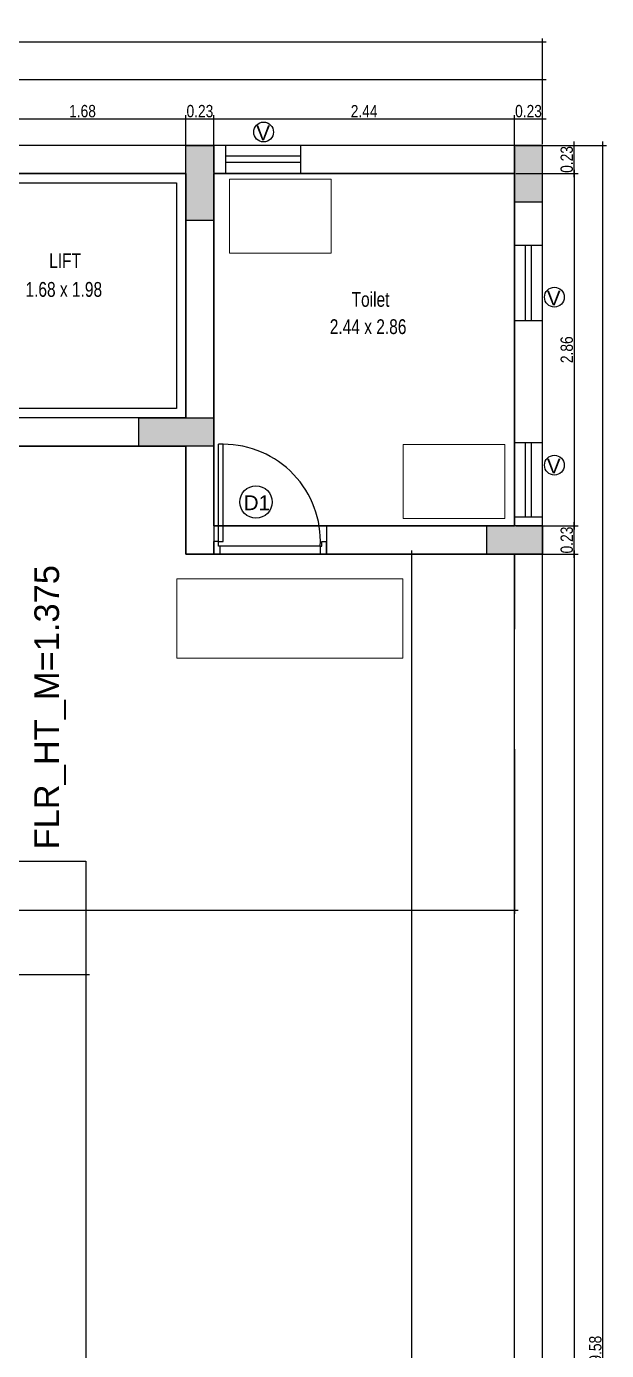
# Model space of a CAD drawing. Header units: metres. Extents: x 13627 to 13863, y 9458 to 9526.
# Drawn here: x 13858.51 to 13863.22, y 9486.92 to 9497.65 of the extents above; entities that cross this region are included whole.
import ezdxf

# ---------------------------------------------------------------- set-up
doc = ezdxf.new("R2010")
doc.units = ezdxf.units.M
doc.header["$LTSCALE"] = 150
doc.header["$PDMODE"] = 35
doc.linetypes.add('DOT2', pattern=[0.125, 0, -0.125])
doc.linetypes.add('HIDDEN', pattern=[0.375, 0.25, -0.125])
doc.layers.get('0').update_dxf_attribs({"linetype": 'CONTINUOUS'})
doc.layers.get('DEFPOINTS').update_dxf_attribs({"color": 1, "linetype": 'CONTINUOUS'})
for name, color, linetype, lineweight in [('AR_WALL', 7, 'CONTINUOUS', 40), ('BLK_1_FLR_3_DRINKING_WATER', 7, 'CONTINUOUS', 5), ('BLK_1_FLR_3_WASH', 243, 'CONTINUOUS', 5)]:
    doc.layers.add(name, color=color, linetype=linetype, lineweight=lineweight)
doc.layers.add('BLK_1_FLR_3_BLT_UP_AREA', color=1, linetype='CONTINUOUS', plot=False)
for name, color, linetype in [('BLK_1_FLR_3_CARPET_AREA', 32, 'CONTINUOUS'), ('BLK_1_FLR_3_ROOF_AREA', 54, 'CONTINUOUS'), ('BLK_1_FLR_3_STAIR_1', 1, 'CONTINUOUS'), ('BLK_1_FLR_4_ROOF_AREA', 54, 'CONTINUOUS'), ('BLK_1_LVL_3_BLDG_FOOT_PRINT', 1, 'CONTINUOUS'), ('BLK_1_STAIR_HEADROOM', 55, 'CONTINUOUS'), ('BLK_1_TERRACE_WC', 200, 'CONTINUOUS'), ('BLK_1_TERRACESERVICE_UTILITYDISTANCE', 1, 'CONTINUOUS'), ('SOLAR_PANEL', 3, 'CONTINUOUS')]:
    doc.layers.add(name, color=color, linetype=linetype)
doc.styles.add('Arial', font='arial.ttf', dxfattribs={"width": 0.8})
doc.styles.add('Int gokilan', font='arial.ttf', dxfattribs={"height": 12})
doc.styles.add('ROMANS', font='sanss___.ttf', dxfattribs={"width": 0.95})
doc.dimstyles.get("Standard").update_dxf_attribs({"dimtxt": 0.1, "dimasz": 0.1, "dimexe": 0.03, "dimexo": 0.01, "dimgap": 0.01, "dimtad": 1, "dimzin": 3, "dimdsep": 46, "dimtxsty": 'Arial', "dimblk": 'ARCHTICK', "dimcen": 0.0625, "dimdle": 0.03, "dimclrd": 256, "dimclre": 9, "dimclrt": 256, "dimadec": 0, "dimazin": 0, "dimtfac": 0.6, "dimtofl": 0, "dimtmove": 1, "dimatfit": 3, "dimldrblk": 'OPEN90', "dimfxl": 0, "dimtolj": 1, "dimtzin": 0, "dimlwd": -1, "dimlwe": -1, "dimarcsym": 0})

# ---------------------------------------------------------------- blocks, each defined once
blk = doc.blocks.new('D1')
at = {"color": 40}
for p, q in [((0.038, 0.102), (0.038, 0.89)), ((0.076, 0.89), (0.038, 0.89)), ((0.076, 0.102), (0.076, 0.89)), ((0.038, 0.102), (0.076, 0.102))]:
    blk.add_line(p, q, dxfattribs=at)
at = {"color": 230}
for p, q in [((0, 0), (0, 0.102)), ((0.038, 0.102), (0, 0.102)), ((0, 0), (0.051, 0)), ((0.038, 0.064), (0.038, 0.102)), ((0.051, 0.064), (0.038, 0.064)), ((0.051, 0), (0.051, 0.064)), ((0.864, 0.064), (0.876, 0.064)), ((0.864, 0), (0.864, 0.064)), ((0.914, 0), (0.864, 0)), ((0.876, 0.064), (0.876, 0.102)), ((0.876, 0.102), (0.914, 0.102)), ((0.914, 0), (0.914, 0.102))]:
    blk.add_line(p, q, dxfattribs=at)
at = {"color": 145}
blk.add_arc((0.076, 0.102), 0.788, 357.2298, 90, dxfattribs=at)
blk = doc.blocks.new('_ArchTick')
at = {"color": 0, "linetype": 'ByBlock', "const_width": 0.00381}
blk.add_lwpolyline([(-0.0127, -0.0127), (0.0127, 0.0127)], dxfattribs=at)
blk = doc.blocks.new('*D224')
blk.add_line((54.092, 21.543), (55.829, 21.543))
at = {"color": 9}
for p, q in [((54.122, 21.118), (54.122, 21.573)), ((55.799, 21.108), (55.799, 21.573))]:
    blk.add_line(p, q, dxfattribs=at)
at = {"layer": 'DEFPOINTS', "color": 0}
for p in [(55.799, 21.543), (54.122, 21.108), (55.799, 21.098)]:
    blk.add_point(p, dxfattribs=at)
at = {"xscale": 0.1, "yscale": 0.1, "zscale": 0.1, "rotation": 180}
blk.add_blockref('_ArchTick', (54.122, 21.543), dxfattribs=at)
at = {"xscale": 0.1, "yscale": 0.1, "zscale": 0.1}
blk.add_blockref('_ArchTick', (55.799, 21.543), dxfattribs=at)
at = {"insert": (54.96, 21.604), "char_height": 0.1, "attachment_point": 5, "style": 'Arial'}
blk.add_mtext('\\A1;1.68', dxfattribs=at)
blk = doc.blocks.new('_Open90')
at = {"layer": 'AR_WALL', "color": 0, "lineweight": -2}
for p, q in [((0, 0), (-0.0254, 0)), ((-0.0127, 0.0127), (0, 0)), ((0, 0), (-0.0127, -0.0127))]:
    blk.add_line(p, q, dxfattribs=at)
blk = doc.blocks.new('*D225')
blk.add_line((55.769, 21.543), (56.057, 21.543))
at = {"color": 9}
for p, q in [((55.799, 21.118), (55.799, 21.573)), ((56.027, 21.108), (56.027, 21.573))]:
    blk.add_line(p, q, dxfattribs=at)
at = {"layer": 'DEFPOINTS', "color": 0}
for p in [(56.027, 21.543), (55.799, 21.108), (56.027, 21.098)]:
    blk.add_point(p, dxfattribs=at)
at = {"xscale": 0.1, "yscale": 0.1, "zscale": 0.1, "rotation": 180}
blk.add_blockref('_ArchTick', (55.799, 21.543), dxfattribs=at)
at = {"xscale": 0.1, "yscale": 0.1, "zscale": 0.1}
blk.add_blockref('_ArchTick', (56.027, 21.543), dxfattribs=at)
at = {"insert": (55.913, 21.604), "char_height": 0.1, "attachment_point": 5, "style": 'Arial'}
blk.add_mtext('\\A1;0.23', dxfattribs=at)
blk = doc.blocks.new('*D226')
blk.add_line((55.997, 21.543), (58.496, 21.543))
at = {"color": 9}
for p, q in [((56.027, 21.108), (56.027, 21.573)), ((58.466, 21.108), (58.466, 21.573))]:
    blk.add_line(p, q, dxfattribs=at)
at = {"layer": 'DEFPOINTS', "color": 0}
for p in [(58.466, 21.543), (56.027, 21.098), (58.466, 21.098)]:
    blk.add_point(p, dxfattribs=at)
at = {"xscale": 0.1, "yscale": 0.1, "zscale": 0.1, "rotation": 180}
blk.add_blockref('_ArchTick', (56.027, 21.543), dxfattribs=at)
at = {"xscale": 0.1, "yscale": 0.1, "zscale": 0.1}
blk.add_blockref('_ArchTick', (58.466, 21.543), dxfattribs=at)
at = {"insert": (57.246, 21.604), "char_height": 0.1, "attachment_point": 5, "style": 'Arial'}
blk.add_mtext('\\A1;2.44', dxfattribs=at)
blk = doc.blocks.new('*D227')
blk.add_line((58.436, 21.543), (58.724, 21.543))
at = {"color": 9}
for p, q in [((58.466, 21.337), (58.466, 21.573)), ((58.694, 21.337), (58.694, 21.573))]:
    blk.add_line(p, q, dxfattribs=at)
at = {"layer": 'DEFPOINTS', "color": 0}
for p in [(58.694, 21.543), (58.466, 21.327), (58.694, 21.327)]:
    blk.add_point(p, dxfattribs=at)
at = {"xscale": 0.1, "yscale": 0.1, "zscale": 0.1, "rotation": 180}
blk.add_blockref('_ArchTick', (58.466, 21.543), dxfattribs=at)
at = {"xscale": 0.1, "yscale": 0.1, "zscale": 0.1}
blk.add_blockref('_ArchTick', (58.694, 21.543), dxfattribs=at)
at = {"insert": (58.58, 21.604), "char_height": 0.1, "attachment_point": 5, "style": 'Arial'}
blk.add_mtext('\\A1;0.23', dxfattribs=at)
blk = doc.blocks.new('*D228')
blk.add_line((58.724, 21.857), (46.777, 21.857))
at = {"color": 9}
for p, q in [((46.807, 21.337), (46.807, 21.887)), ((58.694, 21.337), (58.694, 21.887))]:
    blk.add_line(p, q, dxfattribs=at)
at = {"layer": 'DEFPOINTS', "color": 0}
for p in [(46.807, 21.857), (46.807, 21.327), (58.694, 21.327)]:
    blk.add_point(p, dxfattribs=at)
at = {"xscale": 0.1, "yscale": 0.1, "zscale": 0.1, "rotation": 180}
blk.add_blockref('_ArchTick', (46.807, 21.857), dxfattribs=at)
at = {"xscale": 0.1, "yscale": 0.1, "zscale": 0.1}
blk.add_blockref('_ArchTick', (58.694, 21.857), dxfattribs=at)
at = {"insert": (52.751, 21.918), "char_height": 0.1, "attachment_point": 5, "style": 'Arial'}
blk.add_mtext('\\A1;11.89', dxfattribs=at)
blk = doc.blocks.new('*D229')
at = {"color": 9}
for p, q in [((58.476, 21.327), (58.982, 21.327)), ((58.476, 21.098), (58.982, 21.098))]:
    blk.add_line(p, q, dxfattribs=at)
blk.add_line((58.952, 21.068), (58.952, 21.357))
at = {"layer": 'DEFPOINTS', "color": 0}
for p in [(58.466, 21.327), (58.952, 21.327), (58.466, 21.098)]:
    blk.add_point(p, dxfattribs=at)
at = {"xscale": 0.1, "yscale": 0.1, "zscale": 0.1}
for p, rotation in [((58.952, 21.327), 90), ((58.952, 21.098), 270)]:
    blk.add_blockref('_ArchTick', p, dxfattribs=dict(at, rotation=rotation))
at = {"insert": (58.891, 21.213), "char_height": 0.1, "attachment_point": 5, "rotation": 90, "style": 'Arial'}
blk.add_mtext('\\A1;0.23', dxfattribs=at)
blk = doc.blocks.new('*D230')
at = {"color": 9}
for p, q in [((58.476, 21.098), (58.982, 21.098)), ((58.476, 18.241), (58.982, 18.241))]:
    blk.add_line(p, q, dxfattribs=at)
blk.add_line((58.952, 21.128), (58.952, 18.211))
at = {"layer": 'DEFPOINTS', "color": 0}
for p in [(58.466, 21.098), (58.466, 18.241), (58.952, 18.241)]:
    blk.add_point(p, dxfattribs=at)
at = {"xscale": 0.1, "yscale": 0.1, "zscale": 0.1}
for p, rotation in [((58.952, 21.098), 90), ((58.952, 18.241), 270)]:
    blk.add_blockref('_ArchTick', p, dxfattribs=dict(at, rotation=rotation))
at = {"insert": (58.891, 19.67), "char_height": 0.1, "attachment_point": 5, "rotation": 90, "style": 'Arial'}
blk.add_mtext('\\A1;2.86', dxfattribs=at)
blk = doc.blocks.new('*D231')
blk.add_line((58.952, 17.983), (58.952, 18.271))
at = {"color": 9}
for p, q in [((58.476, 18.241), (58.982, 18.241)), ((58.476, 18.013), (58.982, 18.013))]:
    blk.add_line(p, q, dxfattribs=at)
at = {"layer": 'DEFPOINTS', "color": 0}
for p in [(58.466, 18.241), (58.952, 18.241), (58.466, 18.013)]:
    blk.add_point(p, dxfattribs=at)
at = {"xscale": 0.1, "yscale": 0.1, "zscale": 0.1}
for p, rotation in [((58.952, 18.241), 90), ((58.952, 18.013), 270)]:
    blk.add_blockref('_ArchTick', p, dxfattribs=dict(at, rotation=rotation))
at = {"insert": (58.891, 18.127), "char_height": 0.1, "attachment_point": 5, "rotation": 90, "style": 'Arial'}
blk.add_mtext('\\A1;0.23', dxfattribs=at)
blk = doc.blocks.new('*D232')
blk.add_line((58.952, 18.043), (58.952, 1.942))
at = {"color": 9}
for p, q in [((58.476, 18.013), (58.982, 18.013)), ((58.476, 1.972), (58.982, 1.972))]:
    blk.add_line(p, q, dxfattribs=at)
at = {"layer": 'DEFPOINTS', "color": 0}
for p in [(58.466, 18.013), (58.466, 1.972), (58.952, 1.972)]:
    blk.add_point(p, dxfattribs=at)
at = {"xscale": 0.1, "yscale": 0.1, "zscale": 0.1}
for p, rotation in [((58.952, 18.013), 90), ((58.952, 1.972), 270)]:
    blk.add_blockref('_ArchTick', p, dxfattribs=dict(at, rotation=rotation))
at = {"insert": (58.891, 9.992), "char_height": 0.1, "attachment_point": 5, "rotation": 90, "style": 'Arial'}
blk.add_mtext('\\A1;16.04', dxfattribs=at)
blk = doc.blocks.new('*D234')
at = {"color": 9}
for p, q in [((58.704, 21.327), (59.214, 21.327)), ((58.704, 1.743), (59.214, 1.743))]:
    blk.add_line(p, q, dxfattribs=at)
blk.add_line((59.184, 1.713), (59.184, 21.357))
at = {"layer": 'DEFPOINTS', "color": 0}
for p in [(58.694, 21.327), (59.184, 21.327), (58.694, 1.743)]:
    blk.add_point(p, dxfattribs=at)
at = {"xscale": 0.1, "yscale": 0.1, "zscale": 0.1}
for p, rotation in [((59.184, 21.327), 90), ((59.184, 1.743), 270)]:
    blk.add_blockref('_ArchTick', p, dxfattribs=dict(at, rotation=rotation))
at = {"insert": (59.123, 11.535), "char_height": 0.1, "attachment_point": 5, "rotation": 90, "style": 'Arial'}
blk.add_mtext('\\A1;19.58', dxfattribs=at)
blk = doc.blocks.new('*D244')
blk.add_line((57.63, 18.043), (57.63, 1.942))
at = {"color": 9}
for p, q in [((58.456, 18.013), (57.6, 18.013)), ((58.456, 1.972), (57.6, 1.972))]:
    blk.add_line(p, q, dxfattribs=at)
at = {"layer": 'DEFPOINTS', "color": 0}
for p in [(58.466, 18.013), (57.63, 1.972), (58.466, 1.972)]:
    blk.add_point(p, dxfattribs=at)
at = {"xscale": 0.1, "yscale": 0.1, "zscale": 0.1}
for p, rotation in [((57.63, 18.013), 90), ((57.63, 1.972), 270)]:
    blk.add_blockref('_ArchTick', p, dxfattribs=dict(at, rotation=rotation))
at = {"insert": (57.569, 9.992), "char_height": 0.1, "attachment_point": 5, "rotation": 90, "style": 'Arial'}
blk.add_mtext('\\A1;16.04', dxfattribs=at)
blk = doc.blocks.new('*D103')
at = {"layer": 'BLK_1_STAIR_HEADROOM', "color": 1}
blk.add_line((13862.732, 9497.526), (13850.785, 9497.526), dxfattribs=at)
at = {"layer": 'BLK_1_STAIR_HEADROOM', "color": 9}
for p, q in [((13850.815, 9496.698), (13850.815, 9497.556)), ((13862.702, 9496.698), (13862.702, 9497.556))]:
    blk.add_line(p, q, dxfattribs=at)
at = {"layer": 'DEFPOINTS', "color": 0}
for p in [(13850.815, 9497.526), (13850.815, 9496.688), (13862.702, 9496.688)]:
    blk.add_point(p, dxfattribs=at)
at = {"layer": 'BLK_1_STAIR_HEADROOM', "color": 1, "xscale": 0.1, "yscale": 0.1, "zscale": 0.1, "rotation": 180}
blk.add_blockref('_ArchTick', (13850.815, 9497.526), dxfattribs=at)
at = {"layer": 'BLK_1_STAIR_HEADROOM', "color": 1, "xscale": 0.1, "yscale": 0.1, "zscale": 0.1}
blk.add_blockref('_ArchTick', (13862.702, 9497.526), dxfattribs=at)
at = {"layer": 'BLK_1_STAIR_HEADROOM', "color": 1, "insert": (13856.759, 9497.587), "char_height": 0.1, "attachment_point": 5, "style": 'Arial'}
blk.add_mtext('\\A1;11.89', dxfattribs=at)
blk = doc.blocks.new('*D187')
at = {"layer": 'BLK_1_TERRACESERVICE_UTILITYDISTANCE', "color": 9}
for p, q in [((13851.044, 9491.793), (13851.044, 9490.457)), ((13862.474, 9491.793), (13862.474, 9490.457))]:
    blk.add_line(p, q, dxfattribs=at)
at = {"layer": 'BLK_1_TERRACESERVICE_UTILITYDISTANCE', "color": 1}
blk.add_line((13851.014, 9490.487), (13862.504, 9490.487), dxfattribs=at)
at = {"layer": 'DEFPOINTS', "color": 0}
for p in [(13851.044, 9491.803), (13862.474, 9491.803), (13862.474, 9490.487)]:
    blk.add_point(p, dxfattribs=at)
at = {"layer": 'BLK_1_TERRACESERVICE_UTILITYDISTANCE', "color": 1, "xscale": 0.1, "yscale": 0.1, "zscale": 0.1, "rotation": 180}
blk.add_blockref('_ArchTick', (13851.044, 9490.487), dxfattribs=at)
at = {"layer": 'BLK_1_TERRACESERVICE_UTILITYDISTANCE', "color": 1, "xscale": 0.1, "yscale": 0.1, "zscale": 0.1}
blk.add_blockref('_ArchTick', (13862.474, 9490.487), dxfattribs=at)
at = {"layer": 'BLK_1_TERRACESERVICE_UTILITYDISTANCE', "color": 1, "insert": (13856.759, 9490.548), "char_height": 0.1, "attachment_point": 5, "style": 'Arial'}
blk.add_mtext('\\A1;11.43', dxfattribs=at)
blk = doc.blocks.new('*D188')
at = {"layer": 'BLK_1_TERRACESERVICE_UTILITYDISTANCE', "color": 9}
for p, q in [((13862.464, 9493.374), (13861.608, 9493.374)), ((13862.474, 9477.333), (13861.608, 9477.333))]:
    blk.add_line(p, q, dxfattribs=at)
at = {"layer": 'BLK_1_TERRACESERVICE_UTILITYDISTANCE', "color": 3}
blk.add_line((13861.638, 9493.404), (13861.638, 9477.303), dxfattribs=at)
at = {"layer": 'DEFPOINTS', "color": 0}
for p in [(13862.474, 9493.374), (13861.638, 9477.333), (13862.484, 9477.333)]:
    blk.add_point(p, dxfattribs=at)
at = {"layer": 'BLK_1_TERRACESERVICE_UTILITYDISTANCE', "color": 3, "xscale": 0.1, "yscale": 0.1, "zscale": 0.1}
for p, rotation in [((13861.638, 9493.374), 90), ((13861.638, 9477.333), 270)]:
    blk.add_blockref('_ArchTick', p, dxfattribs=dict(at, rotation=rotation))
at = {"layer": 'BLK_1_TERRACESERVICE_UTILITYDISTANCE', "color": 3, "insert": (13861.577, 9485.354), "char_height": 0.1, "attachment_point": 5, "rotation": 90, "style": 'Arial'}
blk.add_mtext('\\A1;16.04', dxfattribs=at)
blk = doc.blocks.new('*D249')
blk.add_line((13859.026, 9489.964), (13851.014, 9489.964))
at = {"color": 9, "linetype": 'DOT2'}
for p, q in [((13851.044, 9489.964), (13851.044, 9489.934)), ((13858.996, 9489.964), (13858.996, 9489.934))]:
    blk.add_line(p, q, dxfattribs=at)
at = {"layer": 'DEFPOINTS', "color": 0}
for p in [(13851.044, 9490.884), (13858.996, 9490.884), (13851.044, 9489.964)]:
    blk.add_point(p, dxfattribs=at)
at = {"xscale": 0.1, "yscale": 0.1, "zscale": 0.1, "rotation": 180}
blk.add_blockref('_ArchTick', (13851.044, 9489.964), dxfattribs=at)
at = {"xscale": 0.1, "yscale": 0.1, "zscale": 0.1}
blk.add_blockref('_ArchTick', (13858.996, 9489.964), dxfattribs=at)
at = {"insert": (13855.02, 9490.025), "char_height": 0.1, "attachment_point": 5, "style": 'Arial'}
blk.add_mtext('\\A1;7.95', dxfattribs=at)
blk = doc.blocks.new('TF')
for points in [[(56.027, 20.717), (55.799, 20.717), (55.799, 21.327), (56.027, 21.327)], [(58.466, 20.87), (58.694, 20.87), (58.694, 21.327), (58.466, 21.327)], [(56.027, 19.117), (56.027, 18.888), (55.418, 18.888), (55.418, 19.117)], [(58.696, 18.013), (58.696, 18.241), (58.239, 18.241), (58.239, 18.013)]]:
    blk.add_hatch(color=256).paths.add_polyline_path(points)
for p, q in [((56.122, 21.327), (49.839, 21.327)), ((58.694, 21.327), (56.732, 21.327)), ((58.694, 20.517), (58.694, 21.327)), ((55.799, 19.117), (55.799, 21.098)), ((56.122, 21.098), (56.027, 21.098)), ((56.027, 18.888), (56.027, 21.098)), ((58.466, 21.098), (57.704, 21.098)), ((55.799, 18.888), (54.122, 18.888)), ((55.799, 18.013), (55.799, 18.888)), ((56.027, 18.888), (56.027, 18.013)), ((58.466, 18.241), (58.466, 18.316)), ((56.942, 18.013), (56.942, 18.241)), ((56.891, 18.076), (56.078, 18.076)), ((56.027, 18.013), (55.799, 18.013)), ((58.466, 18.013), (58.466, 17.403))]:
    blk.add_line(p, q)
at = {"ltscale": 5}
for p, q in [((56.122, 21.098), (56.122, 21.327)), ((56.732, 21.098), (56.732, 21.327)), ((58.466, 20.517), (58.694, 20.517)), ((58.466, 19.908), (58.694, 19.908)), ((58.466, 18.919), (58.694, 18.919)), ((58.466, 18.316), (58.694, 18.316))]:
    blk.add_line(p, q, dxfattribs=at)
at = {"ltscale": 0.5}
for p, q in [((56.732, 21.327), (56.122, 21.327)), ((56.732, 21.098), (56.122, 21.098)), ((58.466, 19.908), (58.466, 20.517)), ((58.694, 19.908), (58.694, 20.517)), ((58.466, 18.316), (58.466, 18.919)), ((58.694, 18.316), (58.694, 18.919))]:
    blk.add_line(p, q, dxfattribs=at)
at = {"linetype": 'HIDDEN', "ltscale": 0.1}
for p, q in [((56.732, 21.238), (56.122, 21.238)), ((56.732, 21.187), (56.122, 21.187)), ((58.555, 19.908), (58.555, 20.517)), ((58.605, 19.908), (58.605, 20.517)), ((58.555, 18.316), (58.555, 18.919)), ((58.605, 18.316), (58.605, 18.919))]:
    blk.add_line(p, q, dxfattribs=at)
at = {"linetype": 'Continuous'}
for p, q in [((58.466, 21.098), (56.732, 21.098)), ((58.466, 20.517), (58.466, 21.098)), ((58.466, 19.26), (58.466, 19.908)), ((58.694, 18.919), (58.694, 19.908)), ((58.694, 19.26), (58.694, 19.908)), ((58.466, 18.919), (58.466, 19.489)), ((58.466, 18.241), (58.466, 18.316)), ((58.694, 18.013), (58.694, 18.316)), ((58.466, 18.241), (56.942, 18.241)), ((58.694, 18.013), (56.942, 18.013))]:
    blk.add_line(p, q, dxfattribs=at)
at = {"linetype": 'HIDDEN', "ltscale": 0.25}
blk.add_line((56.027, 18.013), (56.942, 18.013), dxfattribs=at)
at = {"ltscale": 0.25}
for p, q in [((58.466, 1.972), (58.466, 18.013)), ((58.694, 1.743), (58.694, 18.013))]:
    blk.add_line(p, q, dxfattribs=at)
for points in [[(56.027, 20.717), (55.799, 20.717), (55.799, 21.327), (56.027, 21.327)], [(58.466, 20.87), (58.694, 20.87), (58.694, 21.327), (58.466, 21.327)], [(56.027, 19.117), (56.027, 18.888), (55.418, 18.888), (55.418, 19.117)], [(58.696, 18.013), (58.696, 18.241), (58.239, 18.241), (58.239, 18.013)]]:
    blk.add_lwpolyline(points, close=True)
for points in [[(55.799, 21.098), (54.122, 21.098)], [(55.799, 19.117), (54.122, 19.117)]]:
    blk.add_lwpolyline(points)
for points in [[(55.799, 21.098), (55.799, 19.117), (54.122, 19.117), (54.122, 21.098)], [(55.722, 21.022), (55.722, 19.193), (54.198, 19.193), (54.198, 21.022)]]:
    blk.add_lwpolyline(points, close=True, dxfattribs=at)
for centre, radius in [((56.43, 21.435), 0.0803), ((58.79, 20.096), 0.0803), ((58.79, 18.734), 0.0803), ((56.368, 18.435), 0.131)]:
    blk.add_circle(centre, radius)
blk.add_blockref('D1', (56.027, 18.013))
at = {"style": 'Int gokilan'}
for s, p in [('V', (56.37, 21.368)), ('V', (58.729, 20.029)), ('V', (58.729, 18.667)), ('D1', (56.268, 18.369))]:
    blk.add_text(s, height=0.12, dxfattribs=at).set_placement(p)
at = {"style": 'ROMANS', "width": 0.75}
for s, p in [('LIFT', (54.689, 20.332, 0.005)), ('1.68 x 1.98', (54.497, 20.099, 0.005)), ('Toilet', (57.144, 20.018, 0.005)), ('2.44 x 2.86', (56.967, 19.797, 0.005))]:
    blk.add_text(s, height=0.12, dxfattribs=at).set_placement(p)
at = {"color": 2}
for base, p1, p2, picture, middle in [((46.807, 21.857), (58.694, 21.327), (46.807, 21.327), '*D228', (52.751, 21.918)), ((55.799, 21.543), (54.122, 21.108), (55.799, 21.098), '*D224', (54.96, 21.604)), ((56.027, 21.543), (55.799, 21.108), (56.027, 21.098), '*D225', (55.913, 21.604)), ((58.466, 21.543), (56.027, 21.098), (58.466, 21.098), '*D226', (57.246, 21.604)), ((58.694, 21.543), (58.466, 21.327), (58.694, 21.327), '*D227', (58.58, 21.604))]:
    dim = blk.add_linear_dim(base=base, p1=p1, p2=p2, dimstyle='Standard', dxfattribs=at)
    dim.commit()
    dim.dimension.update_dxf_attribs({"geometry": picture, "text_midpoint": middle})
for base, p1, p2, picture, middle in [((58.952, 21.327), (58.466, 21.098), (58.466, 21.327), '*D229', (58.891, 21.213)), ((59.184, 21.327), (58.694, 1.743), (58.694, 21.327), '*D234', (59.123, 11.535)), ((58.952, 18.241), (58.466, 21.098), (58.466, 18.241), '*D230', (58.891, 19.67)), ((58.952, 18.241), (58.466, 18.013), (58.466, 18.241), '*D231', (58.891, 18.127)), ((57.63, 1.972), (58.466, 18.013), (58.466, 1.972), '*D244', (57.569, 9.992)), ((58.952, 1.972), (58.466, 18.013), (58.466, 1.972), '*D232', (58.891, 9.992))]:
    dim = blk.add_linear_dim(base=base, p1=p1, p2=p2, angle=90, dimstyle='Standard', dxfattribs=at)
    dim.commit()
    dim.dimension.update_dxf_attribs({"geometry": picture, "text_midpoint": middle})

msp = doc.modelspace()

# ---------------------------------------------------------------- linework, layer by layer
at = {"layer": 'BLK_1_FLR_3_BLT_UP_AREA', "color": 13}
msp.add_lwpolyline([(13862.7022, 9496.6882), (13850.815, 9496.6882), (13850.815, 9492.7645), (13856.149, 9492.7645), (13856.149, 9491.2097), (13858.0921, 9491.2097), (13858.0921, 9492.7645), (13858.1302, 9492.7645), (13858.1302, 9494.2498), (13859.8066, 9494.2498), (13859.8066, 9493.3741), (13862.7022, 9493.3741), (13862.7022, 9496.6882)], close=True, dxfattribs=at)
at = {"layer": 'BLK_1_FLR_3_CARPET_AREA'}
msp.add_lwpolyline([(13860.0352, 9496.4596), (13862.4736, 9496.4596), (13862.4736, 9493.6027), (13860.0352, 9493.6027)], close=True, dxfattribs=at)
at = {"layer": 'BLK_1_FLR_3_DRINKING_WATER'}
msp.add_lwpolyline([(13859.7337, 9492.5305), (13859.7337, 9493.1735), (13861.5693, 9493.1735), (13861.5693, 9492.5305)], close=True, dxfattribs=at)
at = {"layer": 'BLK_1_FLR_3_ROOF_AREA'}
msp.add_lwpolyline([(13862.7022, 9496.6882), (13850.815, 9496.6882), (13850.815, 9477.1048), (13862.7022, 9477.1048), (13862.7022, 9496.6882)], close=True, dxfattribs=at)
at = {"layer": 'BLK_1_FLR_3_WASH', "color": 55}
msp.add_lwpolyline([(13860.9862, 9495.8152), (13860.1619, 9495.8152), (13860.1619, 9496.4152), (13860.9862, 9496.4152)], close=True, dxfattribs=at)
at = {"layer": 'BLK_1_FLR_3_WASH', "color": 56}
msp.add_lwpolyline([(13862.3962, 9493.6637), (13861.5719, 9493.6637), (13861.5719, 9494.2637), (13862.3962, 9494.2637)], close=True, dxfattribs=at)
at = {"layer": 'BLK_1_FLR_4_ROOF_AREA'}
msp.add_lwpolyline([(13862.7022, 9493.3741), (13859.8066, 9493.3741), (13859.8066, 9494.2498), (13858.1302, 9494.2498), (13858.1302, 9492.7645), (13858.0921, 9492.7645), (13858.0921, 9491.2097), (13856.149, 9491.2097), (13856.149, 9492.7645), (13850.815, 9492.7645), (13850.815, 9477.1048), (13862.7022, 9477.1048), (13862.7022, 9493.3741)], close=True, dxfattribs=at)
at = {"layer": 'BLK_1_LVL_3_BLDG_FOOT_PRINT'}
msp.add_lwpolyline([(13862.7022, 9496.6882), (13850.815, 9496.6882), (13850.815, 9492.7645), (13856.149, 9492.7645), (13856.149, 9491.2097), (13858.0921, 9491.2097), (13858.0921, 9492.7645), (13858.1302, 9492.7645), (13858.1302, 9494.2498), (13859.8066, 9494.2498), (13859.8066, 9493.3741), (13862.7022, 9493.3741), (13862.7022, 9496.6882)], close=True, dxfattribs=at)
at = {"layer": 'BLK_1_TERRACE_WC'}
msp.add_lwpolyline([(13862.4736, 9496.4596), (13860.0352, 9496.4596), (13860.0352, 9493.6027), (13862.4736, 9493.6027)], close=True, dxfattribs=at)
at = {"layer": 'SOLAR_PANEL', "color": 3}
msp.add_lwpolyline([(13851.0436, 9490.8843), (13858.9962, 9490.8843), (13858.9962, 9477.3334), (13851.0436, 9477.3334)], close=True, dxfattribs=at)

# ---------------------------------------------------------------- block references
at = {"color": 2}
msp.add_blockref('TF', (13804.008, 9475.3614), dxfattribs=at)

# ---------------------------------------------------------------- texts
at = {"layer": 'BLK_1_FLR_3_STAIR_1', "insert": (13858.8351, 9492.1323), "char_height": 0.2, "width": 2.368357, "attachment_point": 8, "rotation": 90}
msp.add_mtext('{\\fArial|b0|i0|c0|p34;FLR_HT_M=1.375}', dxfattribs=at)

# ---------------------------------------------------------------- dimensions: what is measured, and where the dimension line sits
dim = msp.add_linear_dim(base=(13851.0436, 9489.9641), p1=(13858.9962, 9490.8843), p2=(13851.0436, 9490.8843), dimstyle='Standard', override={"dimfxl": 0, "dimfxlon": 1, "dimarcsym": 2})
dim.commit()
dim.dimension.update_dxf_attribs({"geometry": '*D249', "text_midpoint": (13855.0199, 9490.0252)})
at = {"layer": 'BLK_1_STAIR_HEADROOM', "color": 1}
dim = msp.add_linear_dim(base=(13850.815, 9497.5256), p1=(13862.7022, 9496.6882), p2=(13850.815, 9496.6882), dimstyle='Standard', override={"dimclrd": 1, "dimclrt": 1}, dxfattribs=at)
dim.commit()
dim.dimension.update_dxf_attribs({"geometry": '*D103', "text_midpoint": (13856.7586, 9497.5866)})
at = {"layer": 'BLK_1_TERRACESERVICE_UTILITYDISTANCE', "color": 3}
dim = msp.add_linear_dim(base=(13861.6384, 9477.3334), p1=(13862.4736, 9493.3741), p2=(13862.4836, 9477.3334), angle=90, dimstyle='Standard', override={"dimclrd": 3, "dimclrt": 3}, dxfattribs=at)
dim.commit()
dim.dimension.update_dxf_attribs({"geometry": '*D188', "text_midpoint": (13861.5773, 9485.3538)})
at = {"layer": 'BLK_1_TERRACESERVICE_UTILITYDISTANCE'}
dim = msp.add_linear_dim(base=(13862.4736, 9490.4869), p1=(13851.0436, 9491.8028), p2=(13862.4736, 9491.8028), dimstyle='Standard', override={"dimclrd": 1, "dimclrt": 1}, dxfattribs=at)
dim.commit()
dim.dimension.update_dxf_attribs({"geometry": '*D187', "text_midpoint": (13856.7586, 9490.548)})

doc.saveas('drawing.dxf')
